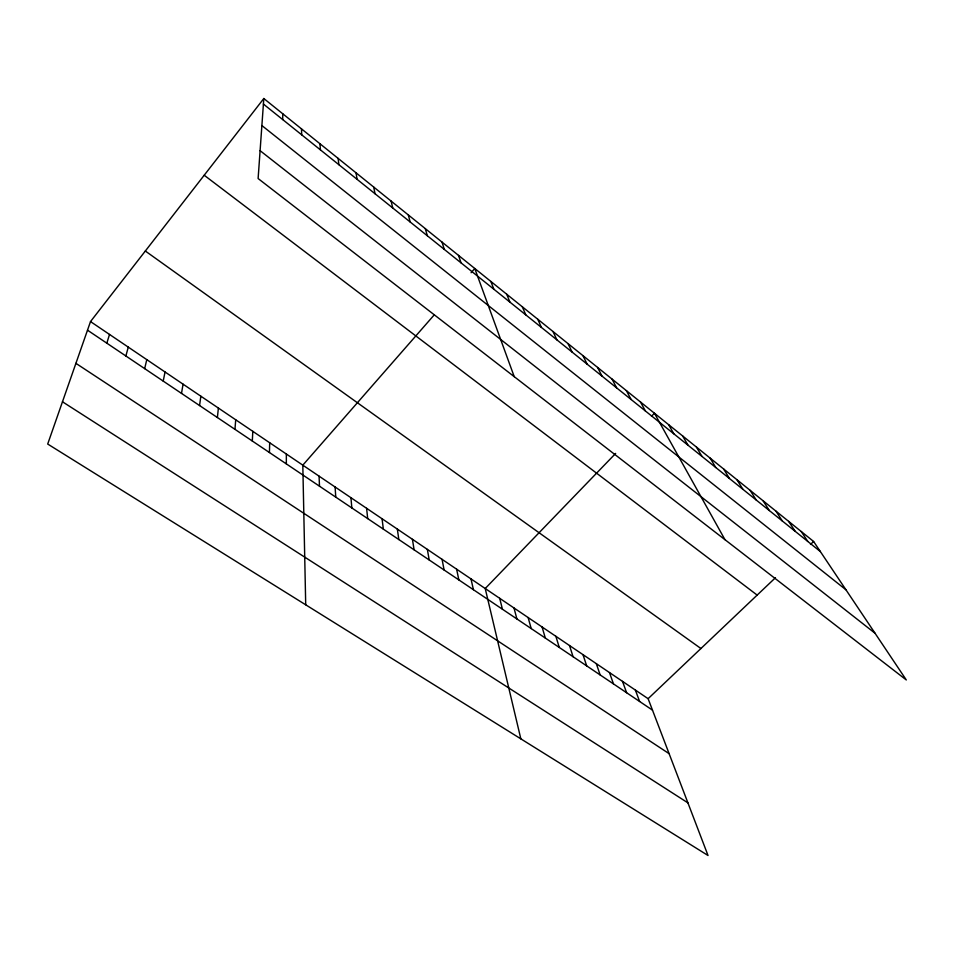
<?xml version="1.0" encoding="UTF-8"?>
<svg xmlns="http://www.w3.org/2000/svg" width="954" height="954" viewBox="0 0 954 954"><rect width="100%" height="100%" fill="white"/><g stroke="black" fill="none" stroke-linecap="round" stroke-linejoin="round"><path stroke-width="1.43" d="M286.331 463.894L286.355 454.032M282.694 119.56L282.778 113.812M269.433 452.53L269.696 442.751M252.309 441.01L252.81 431.339M263.805 98.512L258.117 178.541L906.3 679.952L813.607 541.478L263.805 98.512L90.511 321.581L47.7 444.039L708.023 855.488L648.112 698.686L90.511 321.581M234.958 429.348L235.71 419.772M217.381 417.518L218.394 408.062M199.565 405.545L200.841 396.196M181.51 393.406L183.061 384.164M163.217 381.099L165.042 371.977M144.674 368.626L146.785 359.634M125.88 355.985L128.277 347.125M106.824 343.178L109.519 334.437M434.261 314.844L302.812 465.158L305.709 604.8M471.097 272.713L474.782 268.503L514.218 376.651M615.64 453.424L485.216 588.523L520.836 738.849M651.499 416.278L654.432 413.237L724.957 539.666M648.112 698.686L775.435 577.742M810.483 544.448L813.607 541.478M62.475 401.777L687.906 802.851M75.915 363.343L669.112 753.66M87.506 330.179L652.488 710.134M145.33 251.021L700.916 648.517M204.204 175.238L757.154 595.093M260.096 150.672L875.009 633.217M261.885 125.558L845.924 589.763M263.411 104.069L820.321 551.519M801.205 531.497L807.811 541.467M788.66 521.385L795.147 531.295M775.972 511.165L782.328 520.991M763.117 500.802L769.341 510.557M750.118 490.332L756.212 500.003M736.953 479.719L742.904 489.319M723.621 468.986L729.44 478.503M710.134 458.111L715.798 467.543M696.468 447.104L701.989 456.441M682.635 435.966L688.001 445.208M668.623 424.673L673.834 433.82M640.492 402.004L645.381 410.959M626.373 390.627L631.095 399.476M612.074 379.108L616.618 387.861M597.598 367.445L601.962 376.079M582.93 355.627L587.127 364.154M568.071 343.667L572.09 352.074M553.034 331.539L556.85 339.827M537.794 319.268L541.407 327.425M522.351 306.818L525.773 314.856M506.705 294.214L509.913 302.12M490.857 281.442L493.85 289.217M635.376 690.076L639.621 701.488M622.509 681.371L626.623 692.747M609.487 672.558L613.458 683.899M458.504 255.386L461.068 262.875M596.31 663.65L600.149 674.943M582.989 654.647L586.686 665.892M442 242.089L444.325 249.435M569.514 645.524L573.056 656.722M555.872 636.306L559.271 647.444M542.075 626.969L545.318 638.071M425.281 228.614L427.368 235.805M528.122 617.536L531.199 628.567M513.991 607.972L516.901 618.955M408.324 214.96L410.16 221.984M499.693 598.301L502.436 609.224M391.128 201.103L392.726 207.96M471.002 578.911L473.411 589.703M456.62 569.18L458.85 579.913M373.706 187.067L375.029 193.757M442.072 559.33L444.111 570.003M427.344 549.373L429.205 559.974M356.033 172.817L357.094 179.34M412.426 539.296L414.108 549.826M397.341 529.088L398.82 539.547M338.11 158.376L338.897 164.72M382.065 518.761L383.353 529.136M366.61 508.303L367.684 518.606M350.953 497.714L351.823 507.945M319.924 143.732L320.425 149.885M335.104 486.993L335.76 497.141M319.065 476.141L319.495 486.194M301.488 128.873L301.702 134.836"/></g></svg>
